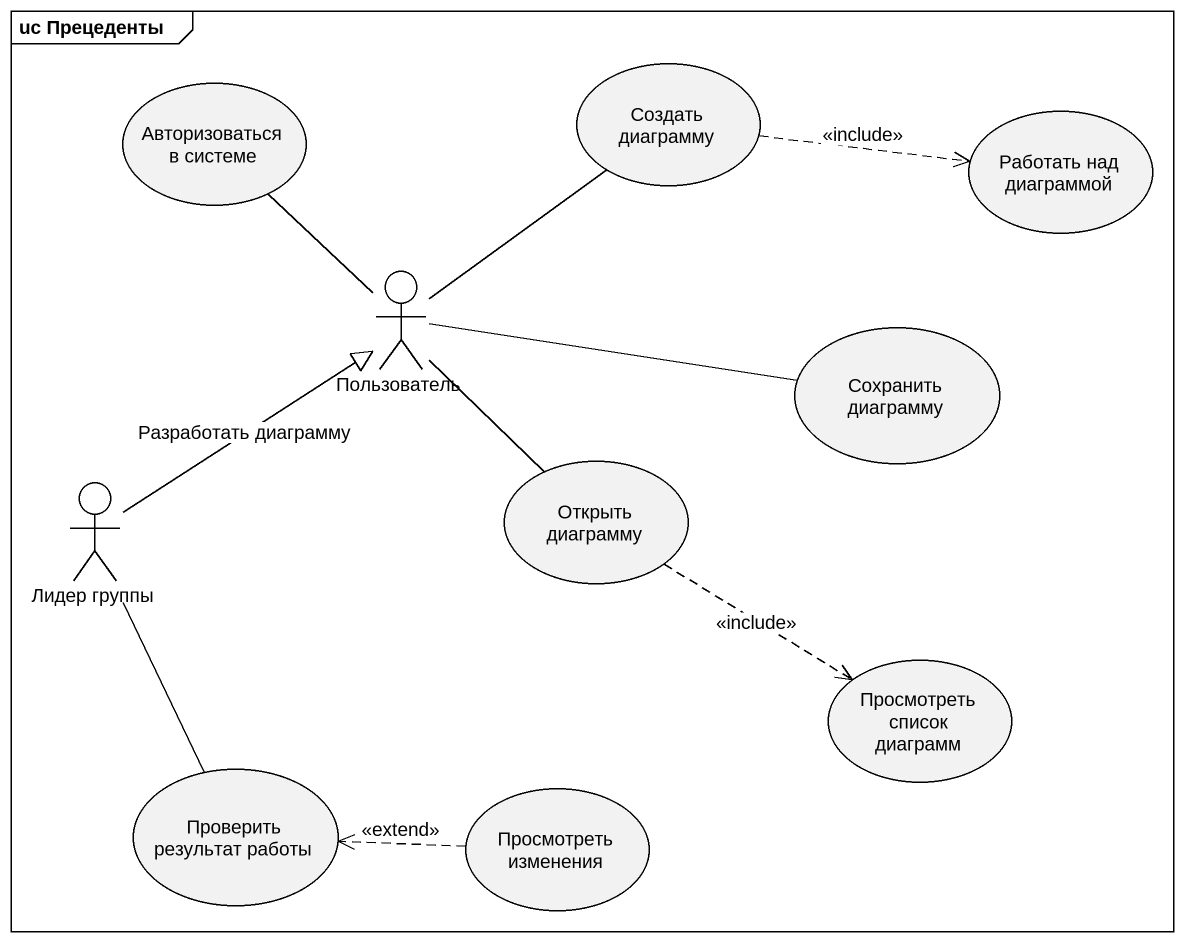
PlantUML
@startuml
mainframe uc Прецеденты
usecase "Авторизоваться в системе" as Авторизоваться_в_системе
usecase "Создать диаграмму" as Создать_диаграмму
usecase "Работать над диаграммой" as Работать_над_диаграммой
actor Пользователь
usecase "Сохранить диаграмму" as Сохранить_диаграмму
usecase "Открыть диаграмму" as Открыть_диаграмму
actor "Лидер группы" as Лидер_группы
usecase "Просмотреть список диаграмм" as Просмотреть_список_диаграмм
usecase "Проверить результат работы" as Проверить_результат_работы
usecase "Просмотреть изменения" as Просмотреть_изменения
Создать_диаграмму .right.> Работать_над_диаграммой : <<include>>
Пользователь -up- Авторизоваться_в_системе
Пользователь -up- Создать_диаграмму
Пользователь -right- Сохранить_диаграмму
Пользователь -- Открыть_диаграмму
Открыть_диаграмму ..> Просмотреть_список_диаграмм : <<include>>
Лидер_группы -up-|> Пользователь : Разработать диаграмму
Лидер_группы -- Проверить_результат_работы
Просмотреть_изменения .left.> Проверить_результат_работы : <<extend>>
@enduml
